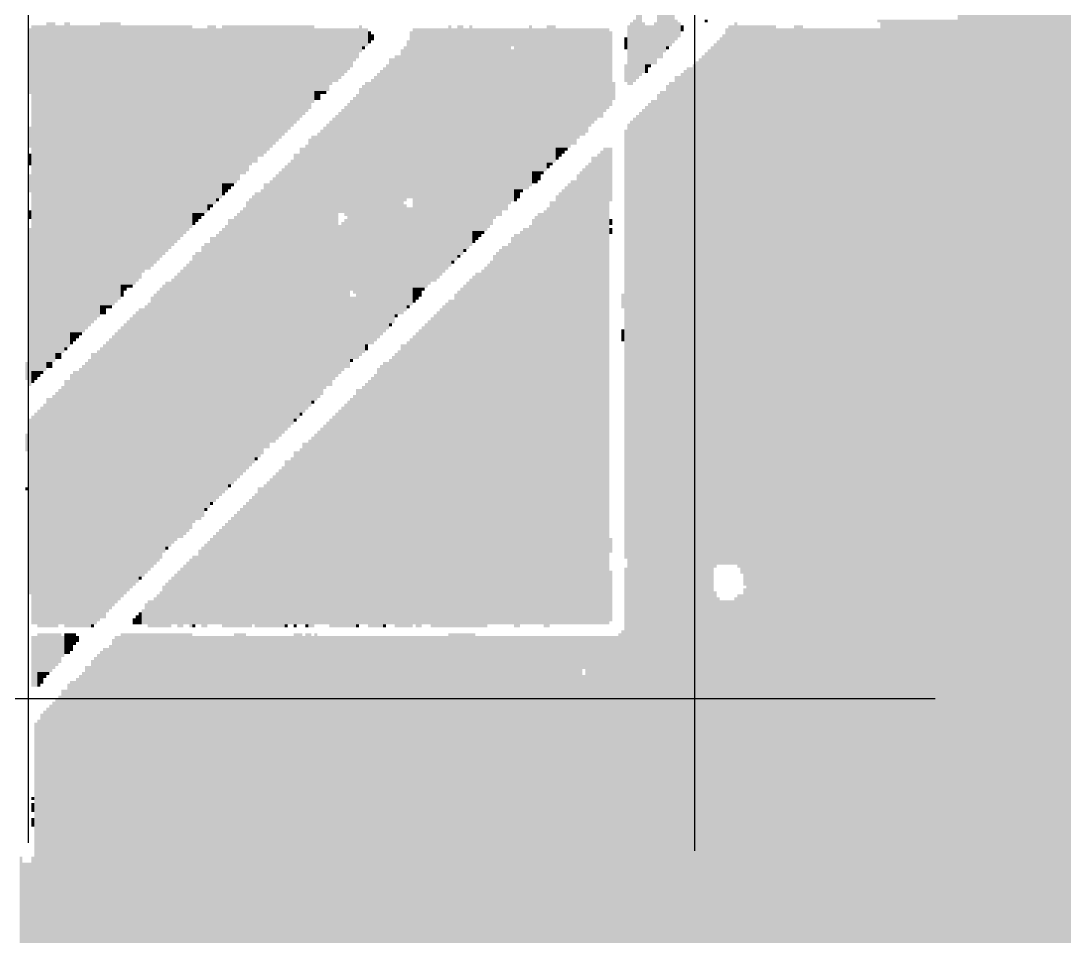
# Model space of a CAD drawing. Extents: x 0 to 19.7, y 0 to 11.
# Drawn here: x 17.14 to 19.7, y 0 to 2.247 of the extents above; entities that cross this region are included whole.
import ezdxf

# ---------------------------------------------------------------- set-up
doc = ezdxf.new("R2010")
doc.units = 0
doc.layers.get('0').update_dxf_attribs({"linetype": 'CONTINUOUS'})
doc.layers.add('1', color=1, linetype='CONTINUOUS')

# ---------------------------------------------------------------- blocks, each defined once
blk = doc.blocks.new('*U0')
at = {"color": 7}
for points in [[(2680, 771), (2695, 771), (2680, 0), (2695, 0)], [(2695, 770), (2696, 770), (2695, 0), (2696, 0)], [(2696, 769), (2697, 769), (2696, 0), (2697, 0)], [(2697, 770), (2698, 770), (2697, 0), (2698, 0)], [(2698, 771), (2713, 771), (2698, 0), (2713, 0)], [(2679, 342), (2680, 342), (2679, 0), (2680, 0)], [(2675, 340), (2676, 340), (2675, 0), (2676, 0)], [(2676, 339), (2678, 339), (2676, 0), (2678, 0)], [(2678, 340), (2679, 340), (2678, 0), (2679, 0)], [(2567, 329), (2568, 329), (2567, 290), (2568, 290)], [(2568, 328), (2569, 328), (2568, 291), (2569, 291)], [(2574, 322), (2575, 322), (2574, 297), (2575, 297)], [(2575, 321), (2576, 321), (2575, 297), (2576, 297)], [(2576, 320), (2577, 320), (2576, 299), (2577, 299)], [(2577, 319), (2579, 319), (2577, 301), (2579, 301)], [(2579, 318), (2580, 318), (2579, 302), (2580, 302)], [(2363, 307), (2364, 307), (2363, 285), (2364, 285)], [(2364, 308), (2369, 308), (2364, 192), (2369, 192)], [(2369, 309), (2372, 309), (2369, 195), (2372, 195)], [(2372, 308), (2375, 308), (2372, 198), (2375, 198)], [(2375, 309), (2377, 309), (2375, 200), (2377, 200)], [(2377, 308), (2387, 308), (2377, 210), (2387, 210)], [(2387, 309), (2394, 309), (2387, 216), (2394, 216)], [(2394, 308), (2418, 308), (2394, 240), (2418, 240)], [(2418, 307), (2423, 307), (2418, 245), (2423, 245)], [(2423, 308), (2426, 308), (2423, 248), (2426, 248)], [(2426, 307), (2428, 307), (2426, 250), (2428, 250)], [(2428, 308), (2459, 308), (2428, 282), (2459, 282)], [(2459, 307), (2474, 307), (2459, 297), (2474, 297)], [(2474, 308), (2475, 308), (2474, 299), (2475, 299)], [(2475, 307), (2477, 307), (2475, 301), (2477, 301)], [(2492, 307), (2504, 307), (2492, 226), (2504, 226)], [(2504, 308), (2505, 308), (2504, 227), (2505, 227)], [(2505, 307), (2507, 307), (2505, 229), (2507, 229)], [(2507, 308), (2509, 308), (2507, 231), (2509, 231)], [(2509, 307), (2511, 307), (2509, 233), (2511, 233)], [(2511, 308), (2512, 308), (2511, 234), (2512, 234)], [(2512, 307), (2531, 307), (2512, 301), (2531, 301)], [(2531, 308), (2532, 308), (2531, 254), (2532, 254)], [(2532, 307), (2537, 307), (2532, 259), (2537, 259)], [(2537, 308), (2540, 308), (2537, 262), (2540, 262)], [(2540, 307), (2558, 307), (2540, 280), (2558, 280)], [(2564, 308), (2565, 308), (2564, 288), (2565, 288)], [(2565, 309), (2566, 309), (2565, 288), (2566, 288)], [(2566, 310), (2567, 310), (2566, 289), (2567, 289)], [(2569, 309), (2570, 309), (2569, 292), (2570, 292)], [(2570, 308), (2573, 308), (2570, 295), (2573, 295)], [(2573, 309), (2574, 309), (2573, 295), (2574, 295)], [(2580, 310), (2581, 310), (2580, 303), (2581, 303)], [(2581, 309), (2582, 309), (2581, 304), (2582, 304)], [(2582, 308), (2583, 308), (2582, 306), (2583, 306)], [(2590, 310), (2591, 310), (2590, 309), (2591, 309)], [(2597, 307), (2598, 307), (2597, 127), (2598, 127)], [(2598, 308), (2600, 308), (2598, 127), (2600, 127)], [(2600, 309), (2601, 309), (2600, 127), (2601, 127)], [(2601, 308), (2614, 308), (2601, 126), (2614, 126)], [(2614, 307), (2620, 307), (2614, 0), (2620, 0)], [(2620, 308), (2623, 308), (2620, 0), (2623, 0)], [(2623, 307), (2649, 307), (2623, 0), (2649, 0)], [(2648, 310), (2675, 310), (2648, 309), (2675, 309)], [(2649, 309), (2675, 309), (2649, 0), (2675, 0)], [(2477, 306), (2478, 306), (2477, 302), (2478, 302)], [(2478, 305), (2479, 305), (2478, 303), (2479, 303)], [(2491, 306), (2492, 306), (2491, 250), (2492, 250)], [(2558, 306), (2559, 306), (2558, 281), (2559, 281)], [(2563, 304), (2564, 304), (2563, 300), (2564, 300)], [(2595, 304), (2596, 304), (2595, 127), (2596, 127)], [(2596, 305), (2597, 305), (2596, 127), (2597, 127)], [(2475, 301), (2476, 301), (2475, 300), (2476, 300)], [(2488, 300), (2489, 300), (2488, 211), (2489, 211)], [(2489, 301), (2490, 301), (2489, 249), (2490, 249)], [(2490, 303), (2491, 303), (2490, 250), (2491, 250)], [(2512, 301), (2525, 301), (2512, 248), (2525, 248)], [(2525, 300), (2526, 300), (2525, 249), (2526, 249)], [(2526, 301), (2531, 301), (2526, 253), (2531, 253)], [(2577, 301), (2578, 301), (2577, 300), (2578, 300)], [(2591, 300), (2592, 300), (2591, 0), (2592, 0)], [(2592, 301), (2593, 301), (2592, 0), (2593, 0)], [(2593, 302), (2594, 302), (2593, 126), (2594, 126)], [(2594, 303), (2595, 303), (2594, 127), (2595, 127)], [(2459, 297), (2473, 297), (2459, 296), (2473, 296)], [(2484, 297), (2486, 297), (2484, 208), (2486, 208)], [(2486, 298), (2488, 298), (2486, 211), (2488, 211)], [(2588, 297), (2589, 297), (2588, 0), (2589, 0)], [(2589, 298), (2590, 298), (2589, 0), (2590, 0)], [(2590, 299), (2591, 299), (2590, 0), (2591, 0)], [(2459, 296), (2472, 296), (2459, 294), (2472, 294)], [(2459, 294), (2471, 294), (2459, 293), (2471, 293)], [(2459, 293), (2470, 293), (2459, 292), (2470, 292)], [(2481, 293), (2482, 293), (2481, 204), (2482, 204)], [(2482, 294), (2483, 294), (2482, 205), (2483, 205)], [(2483, 295), (2484, 295), (2483, 206), (2484, 206)], [(2563, 295), (2564, 295), (2563, 289), (2564, 289)], [(2570, 295), (2572, 295), (2570, 294), (2572, 294)], [(2570, 294), (2571, 294), (2570, 292), (2571, 292)], [(2583, 293), (2584, 293), (2583, 0), (2584, 0)], [(2584, 294), (2586, 294), (2584, 0), (2586, 0)], [(2586, 295), (2587, 295), (2586, 0), (2587, 0)], [(2587, 296), (2588, 296), (2587, 0), (2588, 0)], [(2459, 292), (2469, 292), (2459, 291), (2469, 291)], [(2459, 291), (2468, 291), (2459, 290), (2468, 290)], [(2459, 290), (2467, 290), (2459, 289), (2467, 289)], [(2478, 290), (2479, 290), (2478, 201), (2479, 201)], [(2479, 291), (2480, 291), (2479, 202), (2480, 202)], [(2480, 292), (2481, 292), (2480, 203), (2481, 203)], [(2580, 291), (2582, 291), (2580, 0), (2582, 0)], [(2582, 292), (2583, 292), (2582, 0), (2583, 0)], [(2459, 289), (2465, 289), (2459, 288), (2465, 288)], [(2459, 288), (2464, 288), (2459, 286), (2464, 286)], [(2459, 286), (2463, 286), (2459, 285), (2463, 285)], [(2474, 287), (2475, 287), (2474, 197), (2475, 197)], [(2475, 288), (2476, 288), (2475, 198), (2476, 198)], [(2476, 289), (2478, 289), (2476, 201), (2478, 201)], [(2559, 289), (2560, 289), (2559, 283), (2560, 283)], [(2575, 286), (2577, 286), (2575, 0), (2577, 0)], [(2577, 288), (2578, 288), (2577, 0), (2578, 0)], [(2578, 289), (2580, 289), (2578, 0), (2580, 0)], [(2459, 285), (2461, 285), (2459, 283), (2461, 283)], [(2471, 283), (2472, 283), (2471, 219), (2472, 219)], [(2472, 284), (2473, 284), (2472, 218), (2473, 218)], [(2473, 285), (2474, 285), (2473, 196), (2474, 196)], [(2572, 283), (2574, 283), (2572, 0), (2574, 0)], [(2574, 285), (2575, 285), (2574, 0), (2575, 0)], [(2428, 282), (2458, 282), (2428, 280), (2458, 280)], [(2428, 280), (2457, 280), (2428, 279), (2457, 279)], [(2428, 279), (2456, 279), (2428, 278), (2456, 278)], [(2467, 279), (2468, 279), (2467, 245), (2468, 245)], [(2468, 280), (2469, 280), (2468, 245), (2469, 245)], [(2469, 281), (2470, 281), (2469, 244), (2470, 244)], [(2470, 282), (2471, 282), (2470, 193), (2471, 193)], [(2540, 280), (2557, 280), (2540, 279), (2557, 279)], [(2540, 279), (2556, 279), (2540, 277), (2556, 277)], [(2568, 279), (2569, 279), (2568, 0), (2569, 0)], [(2569, 280), (2570, 280), (2569, 0), (2570, 0)], [(2570, 281), (2571, 281), (2570, 0), (2571, 0)], [(2571, 282), (2572, 282), (2571, 0), (2572, 0)], [(2428, 278), (2455, 278), (2428, 277), (2455, 277)], [(2428, 277), (2454, 277), (2428, 276), (2454, 276)], [(2428, 276), (2453, 276), (2428, 275), (2453, 275)], [(2428, 275), (2452, 275), (2428, 274), (2452, 274)], [(2463, 275), (2464, 275), (2463, 187), (2464, 187)], [(2464, 276), (2465, 276), (2464, 187), (2465, 187)], [(2465, 277), (2466, 277), (2465, 189), (2466, 189)], [(2466, 278), (2467, 278), (2466, 190), (2467, 190)], [(2540, 277), (2554, 277), (2540, 276), (2554, 276)], [(2540, 276), (2553, 276), (2540, 275), (2553, 275)], [(2540, 275), (2552, 275), (2540, 274), (2552, 274)], [(2564, 275), (2565, 275), (2564, 0), (2565, 0)], [(2565, 276), (2566, 276), (2565, 0), (2566, 0)], [(2566, 277), (2567, 277), (2566, 0), (2567, 0)], [(2567, 278), (2568, 278), (2567, 0), (2568, 0)], [(2363, 274), (2364, 274), (2363, 267), (2364, 267)], [(2428, 274), (2451, 274), (2428, 273), (2451, 273)], [(2428, 273), (2450, 273), (2428, 272), (2450, 272)], [(2428, 272), (2449, 272), (2428, 271), (2449, 271)], [(2460, 272), (2461, 272), (2460, 183), (2461, 183)], [(2461, 273), (2462, 273), (2461, 184), (2462, 184)], [(2462, 274), (2463, 274), (2462, 186), (2463, 186)], [(2540, 274), (2551, 274), (2540, 272), (2551, 272)], [(2540, 272), (2550, 272), (2540, 271), (2550, 271)], [(2563, 273), (2564, 273), (2563, 129), (2564, 129)], [(2428, 271), (2448, 271), (2428, 270), (2448, 270)], [(2428, 270), (2447, 270), (2428, 269), (2447, 269)], [(2428, 269), (2446, 269), (2428, 268), (2446, 268)], [(2428, 268), (2445, 268), (2428, 267), (2445, 267)], [(2456, 268), (2457, 268), (2456, 179), (2457, 179)], [(2457, 270), (2458, 270), (2457, 180), (2458, 180)], [(2458, 271), (2460, 271), (2458, 182), (2460, 182)], [(2540, 271), (2548, 271), (2540, 270), (2548, 270)], [(2540, 270), (2547, 270), (2540, 268), (2547, 268)], [(2540, 268), (2545, 268), (2540, 267), (2545, 267)], [(2363, 265), (2364, 265), (2363, 261), (2364, 261)], [(2428, 267), (2444, 267), (2428, 266), (2444, 266)], [(2428, 266), (2443, 266), (2428, 265), (2443, 265)], [(2428, 265), (2442, 265), (2428, 264), (2442, 264)], [(2452, 265), (2454, 265), (2452, 176), (2454, 176)], [(2454, 267), (2456, 267), (2454, 178), (2456, 178)], [(2540, 267), (2544, 267), (2540, 266), (2544, 266)], [(2540, 266), (2543, 266), (2540, 265), (2543, 265)], [(2540, 265), (2542, 265), (2540, 264), (2542, 264)], [(2554, 265), (2555, 265), (2554, 107), (2555, 107)], [(2555, 266), (2556, 266), (2555, 107), (2556, 107)], [(2556, 267), (2559, 267), (2556, 249), (2559, 249)], [(2428, 264), (2440, 264), (2428, 262), (2440, 262)], [(2428, 262), (2438, 262), (2428, 261), (2438, 261)], [(2428, 261), (2437, 261), (2428, 259), (2437, 259)], [(2449, 261), (2450, 261), (2449, 172), (2450, 172)], [(2450, 262), (2451, 262), (2450, 173), (2451, 173)], [(2451, 263), (2452, 263), (2451, 174), (2452, 174)], [(2537, 262), (2539, 262), (2537, 261), (2539, 261)], [(2537, 261), (2538, 261), (2537, 260), (2538, 260)], [(2540, 264), (2541, 264), (2540, 263), (2541, 263)], [(2550, 261), (2551, 261), (2550, 107), (2551, 107)], [(2551, 262), (2552, 262), (2551, 107), (2552, 107)], [(2552, 264), (2554, 264), (2552, 107), (2554, 107)], [(2363, 258), (2364, 258), (2363, 252), (2364, 252)], [(2428, 259), (2436, 259), (2428, 258), (2436, 258)], [(2428, 258), (2434, 258), (2428, 256), (2434, 256)], [(2446, 258), (2447, 258), (2446, 169), (2447, 169)], [(2447, 259), (2448, 259), (2447, 170), (2448, 170)], [(2448, 260), (2449, 260), (2448, 171), (2449, 171)], [(2532, 259), (2536, 259), (2532, 258), (2536, 258)], [(2532, 258), (2535, 258), (2532, 256), (2535, 256)], [(2547, 258), (2548, 258), (2547, 107), (2548, 107)], [(2548, 259), (2549, 259), (2548, 107), (2549, 107)], [(2549, 260), (2550, 260), (2549, 107), (2550, 107)], [(2428, 256), (2433, 256), (2428, 255), (2433, 255)], [(2428, 255), (2432, 255), (2428, 254), (2432, 254)], [(2428, 254), (2431, 254), (2428, 253), (2431, 253)], [(2442, 255), (2444, 255), (2442, 166), (2444, 166)], [(2444, 256), (2445, 256), (2444, 168), (2445, 168)], [(2445, 257), (2446, 257), (2445, 168), (2446, 168)], [(2532, 256), (2534, 256), (2532, 255), (2534, 255)], [(2543, 254), (2544, 254), (2543, 107), (2544, 107)], [(2544, 255), (2545, 255), (2544, 107), (2545, 107)], [(2545, 256), (2547, 256), (2545, 107), (2547, 107)], [(2428, 253), (2430, 253), (2428, 252), (2430, 252)], [(2428, 252), (2429, 252), (2428, 251), (2429, 251)], [(2438, 251), (2439, 251), (2438, 161), (2439, 161)], [(2439, 252), (2441, 252), (2439, 163), (2441, 163)], [(2441, 253), (2442, 253), (2441, 164), (2442, 164)], [(2526, 253), (2529, 253), (2526, 252), (2529, 252)], [(2526, 252), (2528, 252), (2526, 250), (2528, 250)], [(2540, 251), (2541, 251), (2540, 107), (2541, 107)], [(2541, 252), (2542, 252), (2541, 107), (2542, 107)], [(2542, 253), (2543, 253), (2542, 107), (2543, 107)], [(2423, 248), (2425, 248), (2423, 247), (2425, 247)], [(2423, 247), (2424, 247), (2423, 246), (2424, 246)], [(2426, 250), (2427, 250), (2426, 249), (2427, 249)], [(2435, 247), (2436, 247), (2435, 158), (2436, 158)], [(2436, 249), (2437, 249), (2436, 159), (2437, 159)], [(2437, 250), (2438, 250), (2437, 160), (2438, 160)], [(2489, 248), (2490, 248), (2489, 212), (2490, 212)], [(2490, 247), (2492, 247), (2490, 214), (2492, 214)], [(2512, 248), (2524, 248), (2512, 246), (2524, 246)], [(2526, 250), (2527, 250), (2526, 249), (2527, 249)], [(2537, 247), (2538, 247), (2537, 106), (2538, 106)], [(2538, 249), (2540, 249), (2538, 107), (2540, 107)], [(2556, 249), (2558, 249), (2556, 107), (2558, 107)], [(2363, 246), (2364, 246), (2363, 243), (2364, 243)], [(2418, 245), (2422, 245), (2418, 244), (2422, 244)], [(2418, 244), (2421, 244), (2418, 243), (2421, 243)], [(2432, 244), (2433, 244), (2432, 155), (2433, 155)], [(2433, 245), (2434, 245), (2433, 156), (2434, 156)], [(2434, 246), (2435, 246), (2434, 157), (2435, 157)], [(2512, 246), (2522, 246), (2512, 244), (2522, 244)], [(2512, 244), (2520, 244), (2512, 243), (2520, 243)], [(2533, 244), (2534, 244), (2533, 107), (2534, 107)], [(2534, 245), (2536, 245), (2534, 107), (2536, 107)], [(2536, 246), (2537, 246), (2536, 106), (2537, 106)], [(2363, 240), (2364, 240), (2363, 187), (2364, 187)], [(2394, 240), (2417, 240), (2394, 239), (2417, 239)], [(2418, 243), (2420, 243), (2418, 242), (2420, 242)], [(2418, 242), (2419, 242), (2418, 241), (2419, 241)], [(2428, 240), (2429, 240), (2428, 151), (2429, 151)], [(2429, 241), (2430, 241), (2429, 152), (2430, 152)], [(2430, 243), (2432, 243), (2430, 154), (2432, 154)], [(2467, 241), (2468, 241), (2467, 191), (2468, 191)], [(2468, 242), (2469, 242), (2468, 192), (2469, 192)], [(2469, 243), (2470, 243), (2469, 193), (2470, 193)], [(2512, 243), (2519, 243), (2512, 241), (2519, 241)], [(2512, 241), (2518, 241), (2512, 240), (2518, 240)], [(2512, 240), (2517, 240), (2512, 239), (2517, 239)], [(2529, 240), (2531, 240), (2529, 107), (2531, 107)], [(2531, 241), (2532, 241), (2531, 107), (2532, 107)], [(2532, 243), (2533, 243), (2532, 107), (2533, 107)], [(2558, 243), (2559, 243), (2558, 241), (2559, 241)], [(2558, 240), (2559, 240), (2558, 238), (2559, 238)], [(2394, 239), (2416, 239), (2394, 238), (2416, 238)], [(2394, 238), (2415, 238), (2394, 237), (2415, 237)], [(2394, 237), (2414, 237), (2394, 236), (2414, 236)], [(2424, 237), (2426, 237), (2424, 148), (2426, 148)], [(2426, 238), (2427, 238), (2426, 149), (2427, 149)], [(2427, 239), (2428, 239), (2427, 150), (2428, 150)], [(2512, 239), (2516, 239), (2512, 238), (2516, 238)], [(2512, 238), (2515, 238), (2512, 237), (2515, 237)], [(2512, 237), (2514, 237), (2512, 236), (2514, 236)], [(2525, 237), (2526, 237), (2525, 107), (2526, 107)], [(2526, 238), (2528, 238), (2526, 106), (2528, 106)], [(2528, 239), (2529, 239), (2528, 107), (2529, 107)], [(2394, 236), (2413, 236), (2394, 235), (2413, 235)], [(2394, 235), (2412, 235), (2394, 234), (2412, 234)], [(2394, 234), (2411, 234), (2394, 233), (2411, 233)], [(2394, 233), (2410, 233), (2394, 232), (2410, 232)], [(2421, 234), (2422, 234), (2421, 143), (2422, 143)], [(2422, 235), (2424, 235), (2422, 146), (2424, 146)], [(2509, 233), (2510, 233), (2509, 232), (2510, 232)], [(2512, 236), (2513, 236), (2512, 235), (2513, 235)], [(2521, 233), (2522, 233), (2521, 107), (2522, 107)], [(2522, 234), (2524, 234), (2522, 107), (2524, 107)], [(2524, 235), (2525, 235), (2524, 107), (2525, 107)], [(2394, 232), (2409, 232), (2394, 231), (2409, 231)], [(2394, 231), (2408, 231), (2394, 230), (2408, 230)], [(2394, 230), (2407, 230), (2394, 229), (2407, 229)], [(2418, 231), (2419, 231), (2418, 141), (2419, 141)], [(2419, 232), (2421, 232), (2419, 142), (2421, 142)], [(2507, 231), (2508, 231), (2507, 230), (2508, 230)], [(2519, 231), (2520, 231), (2519, 107), (2520, 107)], [(2520, 232), (2521, 232), (2520, 107), (2521, 107)], [(2394, 229), (2406, 229), (2394, 228), (2406, 228)], [(2394, 228), (2405, 228), (2394, 227), (2405, 227)], [(2394, 227), (2404, 227), (2394, 226), (2404, 226)], [(2394, 226), (2402, 226), (2394, 225), (2402, 225)], [(2414, 226), (2415, 226), (2414, 136), (2415, 136)], [(2415, 227), (2416, 227), (2415, 137), (2416, 137)], [(2416, 228), (2417, 228), (2416, 138), (2417, 138)], [(2417, 229), (2418, 229), (2417, 139), (2418, 139)], [(2492, 226), (2503, 226), (2492, 225), (2503, 225)], [(2505, 229), (2506, 229), (2505, 228), (2506, 228)], [(2515, 226), (2516, 226), (2515, 106), (2516, 106)], [(2516, 227), (2517, 227), (2516, 106), (2517, 106)], [(2517, 228), (2518, 228), (2517, 107), (2518, 107)], [(2518, 229), (2519, 229), (2518, 107), (2519, 107)], [(2394, 225), (2401, 225), (2394, 223), (2401, 223)], [(2394, 223), (2400, 223), (2394, 222), (2400, 222)], [(2411, 223), (2412, 223), (2411, 134), (2412, 134)], [(2412, 224), (2413, 224), (2412, 135), (2413, 135)], [(2413, 225), (2414, 225), (2413, 136), (2414, 136)], [(2492, 225), (2502, 225), (2492, 224), (2502, 224)], [(2492, 224), (2501, 224), (2492, 223), (2501, 223)], [(2492, 223), (2500, 223), (2492, 222), (2500, 222)], [(2511, 223), (2512, 223), (2511, 106), (2512, 106)], [(2512, 224), (2513, 224), (2512, 106), (2513, 106)], [(2513, 225), (2515, 225), (2513, 106), (2515, 106)], [(2394, 222), (2399, 222), (2394, 221), (2399, 221)], [(2394, 221), (2398, 221), (2394, 220), (2398, 220)], [(2394, 220), (2396, 220), (2394, 219), (2396, 219)], [(2394, 219), (2395, 219), (2394, 217), (2395, 217)], [(2406, 219), (2407, 219), (2406, 128), (2407, 128)], [(2407, 220), (2408, 220), (2407, 129), (2408, 129)], [(2408, 221), (2409, 221), (2408, 131), (2409, 131)], [(2409, 222), (2411, 222), (2409, 133), (2411, 133)], [(2492, 222), (2498, 222), (2492, 221), (2498, 221)], [(2492, 221), (2497, 221), (2492, 220), (2497, 220)], [(2492, 220), (2496, 220), (2492, 219), (2496, 219)], [(2492, 219), (2495, 219), (2492, 217), (2495, 217)], [(2507, 219), (2508, 219), (2507, 106), (2508, 106)], [(2508, 220), (2509, 220), (2508, 106), (2509, 106)], [(2509, 221), (2510, 221), (2509, 106), (2510, 106)], [(2510, 222), (2511, 222), (2510, 106), (2511, 106)], [(2387, 216), (2393, 216), (2387, 215), (2393, 215)], [(2404, 217), (2405, 217), (2404, 126), (2405, 126)], [(2405, 218), (2406, 218), (2405, 127), (2406, 127)], [(2471, 217), (2473, 217), (2471, 196), (2473, 196)], [(2492, 217), (2494, 217), (2492, 216), (2494, 216)], [(2492, 216), (2493, 216), (2492, 215), (2493, 215)], [(2504, 216), (2506, 216), (2504, 106), (2506, 106)], [(2506, 218), (2507, 218), (2506, 106), (2507, 106)], [(2562, 218), (2563, 218), (2562, 213), (2563, 213)], [(2387, 215), (2392, 215), (2387, 214), (2392, 214)], [(2387, 214), (2391, 214), (2387, 213), (2391, 213)], [(2387, 213), (2389, 213), (2387, 211), (2389, 211)], [(2399, 212), (2400, 212), (2399, 121), (2400, 121)], [(2400, 213), (2402, 213), (2400, 123), (2402, 123)], [(2402, 214), (2403, 214), (2402, 124), (2403, 124)], [(2403, 215), (2404, 215), (2403, 125), (2404, 125)], [(2490, 214), (2491, 214), (2490, 213), (2491, 213)], [(2500, 212), (2501, 212), (2500, 106), (2501, 106)], [(2501, 213), (2502, 213), (2501, 106), (2502, 106)], [(2502, 214), (2503, 214), (2502, 106), (2503, 106)], [(2503, 215), (2504, 215), (2503, 106), (2504, 106)], [(2377, 210), (2386, 210), (2377, 209), (2386, 209)], [(2377, 209), (2385, 209), (2377, 208), (2385, 208)], [(2377, 208), (2384, 208), (2377, 207), (2384, 207)], [(2395, 208), (2396, 208), (2395, 117), (2396, 117)], [(2396, 209), (2397, 209), (2396, 118), (2397, 118)], [(2397, 210), (2398, 210), (2397, 119), (2398, 119)], [(2398, 211), (2399, 211), (2398, 120), (2399, 120)], [(2484, 208), (2485, 208), (2484, 207), (2485, 207)], [(2486, 211), (2487, 211), (2486, 210), (2487, 210)], [(2496, 208), (2497, 208), (2496, 107), (2497, 107)], [(2497, 209), (2498, 209), (2497, 107), (2498, 107)], [(2498, 210), (2499, 210), (2498, 106), (2499, 106)], [(2499, 211), (2500, 211), (2499, 106), (2500, 106)], [(2377, 207), (2383, 207), (2377, 206), (2383, 206)], [(2377, 206), (2382, 206), (2377, 205), (2382, 205)], [(2377, 205), (2381, 205), (2377, 204), (2381, 204)], [(2392, 205), (2393, 205), (2392, 114), (2393, 114)], [(2393, 206), (2394, 206), (2393, 115), (2394, 115)], [(2394, 207), (2395, 207), (2394, 116), (2395, 116)], [(2493, 205), (2494, 205), (2493, 106), (2494, 106)], [(2494, 206), (2495, 206), (2494, 106), (2495, 106)], [(2495, 207), (2496, 207), (2495, 107), (2496, 107)], [(2562, 206), (2563, 206), (2562, 202), (2563, 202)], [(2377, 204), (2380, 204), (2377, 203), (2380, 203)], [(2377, 203), (2379, 203), (2377, 202), (2379, 202)], [(2377, 202), (2378, 202), (2377, 201), (2378, 201)], [(2388, 201), (2389, 201), (2388, 109), (2389, 109)], [(2389, 202), (2390, 202), (2389, 111), (2390, 111)], [(2390, 203), (2391, 203), (2390, 112), (2391, 112)], [(2391, 204), (2392, 204), (2391, 113), (2392, 113)], [(2476, 201), (2477, 201), (2476, 199), (2477, 199)], [(2488, 201), (2490, 201), (2488, 106), (2490, 106)], [(2490, 202), (2491, 202), (2490, 106), (2491, 106)], [(2491, 203), (2492, 203), (2491, 106), (2492, 106)], [(2492, 204), (2493, 204), (2492, 107), (2493, 107)], [(2372, 198), (2374, 198), (2372, 196), (2374, 196)], [(2375, 200), (2376, 200), (2375, 199), (2376, 199)], [(2384, 198), (2386, 198), (2384, 107), (2386, 107)], [(2386, 199), (2387, 199), (2386, 108), (2387, 108)], [(2387, 200), (2388, 200), (2387, 109), (2388, 109)], [(2486, 198), (2487, 198), (2486, 106), (2487, 106)], [(2487, 199), (2488, 199), (2487, 106), (2488, 106)], [(2362, 195), (2363, 195), (2362, 189), (2363, 189)], [(2369, 195), (2371, 195), (2369, 193), (2371, 193)], [(2381, 194), (2382, 194), (2381, 106), (2382, 106)], [(2382, 195), (2383, 195), (2382, 106), (2383, 106)], [(2383, 196), (2384, 196), (2383, 106), (2384, 106)], [(2471, 196), (2472, 196), (2471, 195), (2472, 195)], [(2481, 194), (2482, 194), (2481, 106), (2482, 106)], [(2482, 195), (2484, 195), (2482, 107), (2484, 107)], [(2484, 196), (2485, 196), (2484, 107), (2485, 107)], [(2485, 197), (2486, 197), (2485, 107), (2486, 107)], [(2364, 192), (2368, 192), (2364, 191), (2368, 191)], [(2364, 191), (2367, 191), (2364, 190), (2367, 190)], [(2377, 191), (2378, 191), (2377, 106), (2378, 106)], [(2378, 192), (2380, 192), (2378, 106), (2380, 106)], [(2380, 193), (2381, 193), (2380, 106), (2381, 106)], [(2479, 191), (2480, 191), (2479, 106), (2480, 106)], [(2480, 193), (2481, 193), (2480, 106), (2481, 106)], [(2364, 190), (2366, 190), (2364, 189), (2366, 189)], [(2364, 189), (2365, 189), (2364, 188), (2365, 188)], [(2374, 187), (2375, 187), (2374, 107), (2375, 107)], [(2375, 189), (2377, 189), (2375, 106), (2377, 106)], [(2475, 187), (2476, 187), (2475, 107), (2476, 107)], [(2476, 188), (2477, 188), (2476, 107), (2477, 107)], [(2477, 189), (2478, 189), (2477, 106), (2478, 106)], [(2478, 190), (2479, 190), (2478, 106), (2479, 106)], [(2371, 184), (2372, 184), (2371, 106), (2372, 106)], [(2372, 185), (2373, 185), (2372, 106), (2373, 106)], [(2373, 186), (2374, 186), (2373, 107), (2374, 107)], [(2472, 184), (2473, 184), (2472, 106), (2473, 106)], [(2473, 186), (2475, 186), (2473, 107), (2475, 107)], [(2367, 180), (2368, 180), (2367, 106), (2368, 106)], [(2368, 181), (2369, 181), (2368, 106), (2369, 106)], [(2369, 183), (2371, 183), (2369, 106), (2371, 106)], [(2458, 182), (2459, 182), (2458, 181), (2459, 181)], [(2468, 180), (2469, 180), (2468, 106), (2469, 106)], [(2469, 181), (2470, 181), (2469, 106), (2470, 106)], [(2470, 182), (2471, 182), (2470, 106), (2471, 106)], [(2471, 183), (2472, 183), (2471, 106), (2472, 106)], [(2364, 177), (2365, 177), (2364, 107), (2365, 107)], [(2365, 178), (2366, 178), (2365, 107), (2366, 107)], [(2366, 179), (2367, 179), (2366, 106), (2367, 106)], [(2454, 178), (2455, 178), (2454, 177), (2455, 177)], [(2465, 177), (2466, 177), (2465, 106), (2466, 106)], [(2466, 178), (2467, 178), (2466, 106), (2467, 106)], [(2467, 179), (2468, 179), (2467, 106), (2468, 106)], [(2363, 176), (2364, 176), (2363, 117), (2364, 117)], [(2452, 176), (2453, 176), (2452, 175), (2453, 175)], [(2461, 173), (2462, 173), (2461, 107), (2462, 107)], [(2462, 174), (2463, 174), (2462, 107), (2463, 107)], [(2463, 175), (2464, 175), (2463, 107), (2464, 107)], [(2464, 176), (2465, 176), (2464, 106), (2465, 106)], [(2362, 171), (2363, 171), (2362, 165), (2363, 165)], [(2458, 170), (2459, 170), (2458, 106), (2459, 106)], [(2459, 171), (2460, 171), (2459, 107), (2460, 107)], [(2460, 172), (2461, 172), (2460, 107), (2461, 107)], [(2454, 166), (2455, 166), (2454, 107), (2455, 107)], [(2455, 168), (2457, 168), (2455, 107), (2457, 107)], [(2457, 169), (2458, 169), (2457, 106), (2458, 106)], [(2439, 163), (2440, 163), (2439, 162), (2440, 162)], [(2451, 163), (2452, 163), (2451, 107), (2452, 107)], [(2452, 165), (2454, 165), (2452, 107), (2454, 107)], [(2447, 159), (2448, 159), (2447, 106), (2448, 106)], [(2448, 160), (2449, 160), (2448, 106), (2449, 106)], [(2449, 162), (2451, 162), (2449, 107), (2451, 107)], [(2444, 156), (2445, 156), (2444, 106), (2445, 106)], [(2445, 157), (2446, 157), (2445, 106), (2446, 106)], [(2446, 158), (2447, 158), (2446, 106), (2447, 106)], [(2362, 153), (2363, 153), (2362, 152), (2363, 152)], [(2430, 154), (2431, 154), (2430, 153), (2431, 153)], [(2440, 153), (2442, 153), (2440, 106), (2442, 106)], [(2442, 154), (2443, 154), (2442, 106), (2443, 106)], [(2443, 155), (2444, 155), (2443, 106), (2444, 106)], [(2437, 149), (2438, 149), (2437, 106), (2438, 106)], [(2438, 150), (2439, 150), (2438, 107), (2439, 107)], [(2439, 151), (2440, 151), (2439, 106), (2440, 106)], [(2422, 146), (2423, 146), (2422, 145), (2423, 145)], [(2424, 148), (2425, 148), (2424, 147), (2425, 147)], [(2433, 145), (2434, 145), (2433, 106), (2434, 106)], [(2434, 146), (2435, 146), (2434, 106), (2435, 106)], [(2435, 147), (2436, 147), (2435, 106), (2436, 106)], [(2436, 148), (2437, 148), (2436, 106), (2437, 106)], [(2430, 142), (2431, 142), (2430, 106), (2431, 106)], [(2431, 143), (2432, 143), (2431, 106), (2432, 106)], [(2432, 144), (2433, 144), (2432, 106), (2433, 106)], [(2426, 138), (2427, 138), (2426, 107), (2427, 107)], [(2427, 139), (2428, 139), (2427, 107), (2428, 107)], [(2428, 140), (2429, 140), (2428, 106), (2429, 106)], [(2429, 141), (2430, 141), (2429, 106), (2430, 106)], [(2422, 134), (2423, 134), (2422, 106), (2423, 106)], [(2423, 135), (2424, 135), (2423, 107), (2424, 107)], [(2424, 136), (2425, 136), (2424, 107), (2425, 107)], [(2425, 137), (2426, 137), (2425, 107), (2426, 107)], [(2558, 136), (2559, 136), (2558, 131), (2559, 131)], [(2409, 133), (2410, 133), (2409, 132), (2410, 132)], [(2420, 132), (2421, 132), (2420, 107), (2421, 107)], [(2421, 133), (2422, 133), (2421, 106), (2422, 106)], [(2415, 127), (2416, 127), (2415, 107), (2416, 107)], [(2416, 128), (2417, 128), (2416, 107), (2417, 107)], [(2417, 129), (2418, 129), (2417, 106), (2418, 106)], [(2418, 130), (2420, 130), (2418, 107), (2420, 107)], [(2412, 124), (2413, 124), (2412, 107), (2413, 107)], [(2413, 125), (2414, 125), (2413, 106), (2414, 106)], [(2414, 126), (2415, 126), (2414, 106), (2415, 106)], [(2558, 125), (2559, 125), (2558, 108), (2559, 108)], [(2563, 126), (2564, 126), (2563, 0), (2564, 0)], [(2602, 126), (2614, 126), (2602, 124), (2614, 124)], [(2603, 124), (2614, 124), (2603, 120), (2614, 120)], [(2400, 123), (2401, 123), (2400, 122), (2401, 122)], [(2408, 120), (2409, 120), (2408, 106), (2409, 106)], [(2409, 121), (2410, 121), (2409, 106), (2410, 106)], [(2410, 122), (2411, 122), (2410, 106), (2411, 106)], [(2411, 123), (2412, 123), (2411, 107), (2412, 107)], [(2604, 120), (2614, 120), (2604, 0), (2614, 0)], [(2406, 117), (2407, 117), (2406, 106), (2407, 106)], [(2407, 118), (2408, 118), (2407, 106), (2408, 106)], [(2593, 118), (2594, 118), (2593, 0), (2594, 0)], [(2601, 117), (2603, 117), (2601, 0), (2603, 0)], [(2603, 119), (2604, 119), (2603, 0), (2604, 0)], [(2402, 114), (2403, 114), (2402, 107), (2403, 107)], [(2403, 115), (2405, 115), (2403, 106), (2405, 106)], [(2405, 116), (2406, 116), (2405, 106), (2406, 106)], [(2594, 116), (2595, 116), (2594, 0), (2595, 0)], [(2595, 115), (2600, 115), (2595, 0), (2600, 0)], [(2600, 116), (2601, 116), (2600, 0), (2601, 0)], [(2399, 110), (2400, 110), (2399, 107), (2400, 107)], [(2400, 111), (2401, 111), (2400, 107), (2401, 107)], [(2401, 112), (2402, 112), (2401, 107), (2402, 107)], [(2384, 107), (2385, 107), (2384, 106), (2385, 106)], [(2398, 109), (2399, 109), (2398, 107), (2399, 107)], [(2418, 107), (2419, 107), (2418, 106), (2419, 106)], [(2449, 107), (2450, 107), (2449, 106), (2450, 106)], [(2452, 107), (2453, 107), (2452, 106), (2453, 106)], [(2456, 107), (2457, 107), (2456, 106), (2457, 106)], [(2473, 107), (2474, 107), (2473, 106), (2474, 106)], [(2482, 107), (2483, 107), (2482, 106), (2483, 106)], [(2364, 103), (2366, 103), (2364, 86), (2366, 86)], [(2366, 104), (2374, 104), (2366, 94), (2374, 94)], [(2374, 103), (2375, 103), (2374, 96), (2375, 96)], [(2375, 104), (2379, 104), (2375, 100), (2379, 100)], [(2379, 103), (2380, 103), (2379, 101), (2380, 101)], [(2392, 103), (2394, 103), (2392, 0), (2394, 0)], [(2394, 104), (2418, 104), (2394, 0), (2418, 0)], [(2418, 103), (2432, 103), (2418, 0), (2432, 0)], [(2432, 104), (2436, 104), (2432, 0), (2436, 0)], [(2436, 103), (2452, 103), (2436, 0), (2452, 0)], [(2452, 104), (2455, 104), (2452, 0), (2455, 0)], [(2455, 103), (2456, 103), (2455, 0), (2456, 0)], [(2456, 104), (2458, 104), (2456, 0), (2458, 0)], [(2458, 103), (2459, 103), (2458, 0), (2459, 0)], [(2459, 104), (2460, 104), (2459, 0), (2460, 0)], [(2460, 103), (2504, 103), (2460, 0), (2504, 0)], [(2504, 104), (2513, 104), (2504, 0), (2513, 0)], [(2513, 103), (2561, 103), (2513, 92), (2561, 92)], [(2561, 104), (2562, 104), (2561, 0), (2562, 0)], [(2562, 105), (2563, 105), (2562, 0), (2563, 0)], [(2375, 100), (2378, 100), (2375, 98), (2378, 98)], [(2388, 99), (2390, 99), (2388, 0), (2390, 0)], [(2390, 100), (2391, 100), (2390, 0), (2391, 0)], [(2391, 102), (2392, 102), (2391, 0), (2392, 0)], [(2375, 98), (2377, 98), (2375, 97), (2377, 97)], [(2385, 96), (2386, 96), (2385, 0), (2386, 0)], [(2386, 97), (2387, 97), (2386, 0), (2387, 0)], [(2387, 98), (2388, 98), (2387, 0), (2388, 0)], [(2366, 94), (2373, 94), (2366, 93), (2373, 93)], [(2366, 93), (2372, 93), (2366, 92), (2372, 92)], [(2366, 92), (2371, 92), (2366, 91), (2371, 91)], [(2382, 93), (2384, 93), (2382, 0), (2384, 0)], [(2384, 95), (2385, 95), (2384, 0), (2385, 0)], [(2513, 92), (2549, 92), (2513, 0), (2549, 0)], [(2550, 92), (2561, 92), (2550, 0), (2561, 0)], [(2366, 91), (2370, 91), (2366, 90), (2370, 90)], [(2366, 90), (2369, 90), (2366, 89), (2369, 89)], [(2366, 89), (2368, 89), (2366, 87), (2368, 87)], [(2379, 89), (2380, 89), (2379, 0), (2380, 0)], [(2380, 90), (2381, 90), (2380, 0), (2381, 0)], [(2381, 91), (2382, 91), (2381, 0), (2382, 0)], [(2549, 90), (2550, 90), (2549, 0), (2550, 0)], [(2366, 87), (2367, 87), (2366, 86), (2367, 86)], [(2374, 85), (2376, 85), (2374, 0), (2376, 0)], [(2376, 87), (2377, 87), (2376, 0), (2377, 0)], [(2377, 88), (2379, 88), (2377, 0), (2379, 0)], [(2372, 82), (2373, 82), (2372, 0), (2373, 0)], [(2373, 83), (2374, 83), (2373, 0), (2374, 0)], [(2368, 78), (2369, 78), (2368, 0), (2369, 0)], [(2369, 79), (2370, 79), (2369, 0), (2370, 0)], [(2370, 80), (2371, 80), (2370, 0), (2371, 0)], [(2371, 81), (2372, 81), (2371, 0), (2372, 0)], [(2366, 75), (2367, 75), (2366, 0), (2367, 0)], [(2367, 77), (2368, 77), (2367, 0), (2368, 0)], [(2365, 74), (2366, 74), (2365, 0), (2366, 0)], [(2364, 49), (2365, 49), (2364, 48), (2365, 48)], [(2364, 47), (2365, 47), (2364, 44), (2365, 44)], [(2364, 42), (2365, 42), (2364, 39), (2365, 39)], [(2360, 29), (2361, 29), (2360, 0), (2361, 0)], [(2364, 29), (2365, 29), (2364, 0), (2365, 0)], [(2361, 27), (2364, 27), (2361, 0), (2364, 0)]]:
    blk.add_solid(points, dxfattribs=at)

msp = doc.modelspace()

# ---------------------------------------------------------------- linework, layer by layer
at = {"layer": '1'}
for p, q in [((17.1586, 0.2443), (17.1586, 10.465)), ((18.7815, 10.211), (18.7815, 0.2247)), ((0.5964, 0.596), (19.3682, 0.596))]:
    msp.add_line(p, q, dxfattribs=at)

# ---------------------------------------------------------------- block references
at = {"xscale": 0.007261200278071202, "yscale": 0.007261200278071202, "zscale": 0.007261200278071202}
msp.add_blockref('*U0', (0, 0), dxfattribs=at)

doc.saveas('drawing.dxf')
